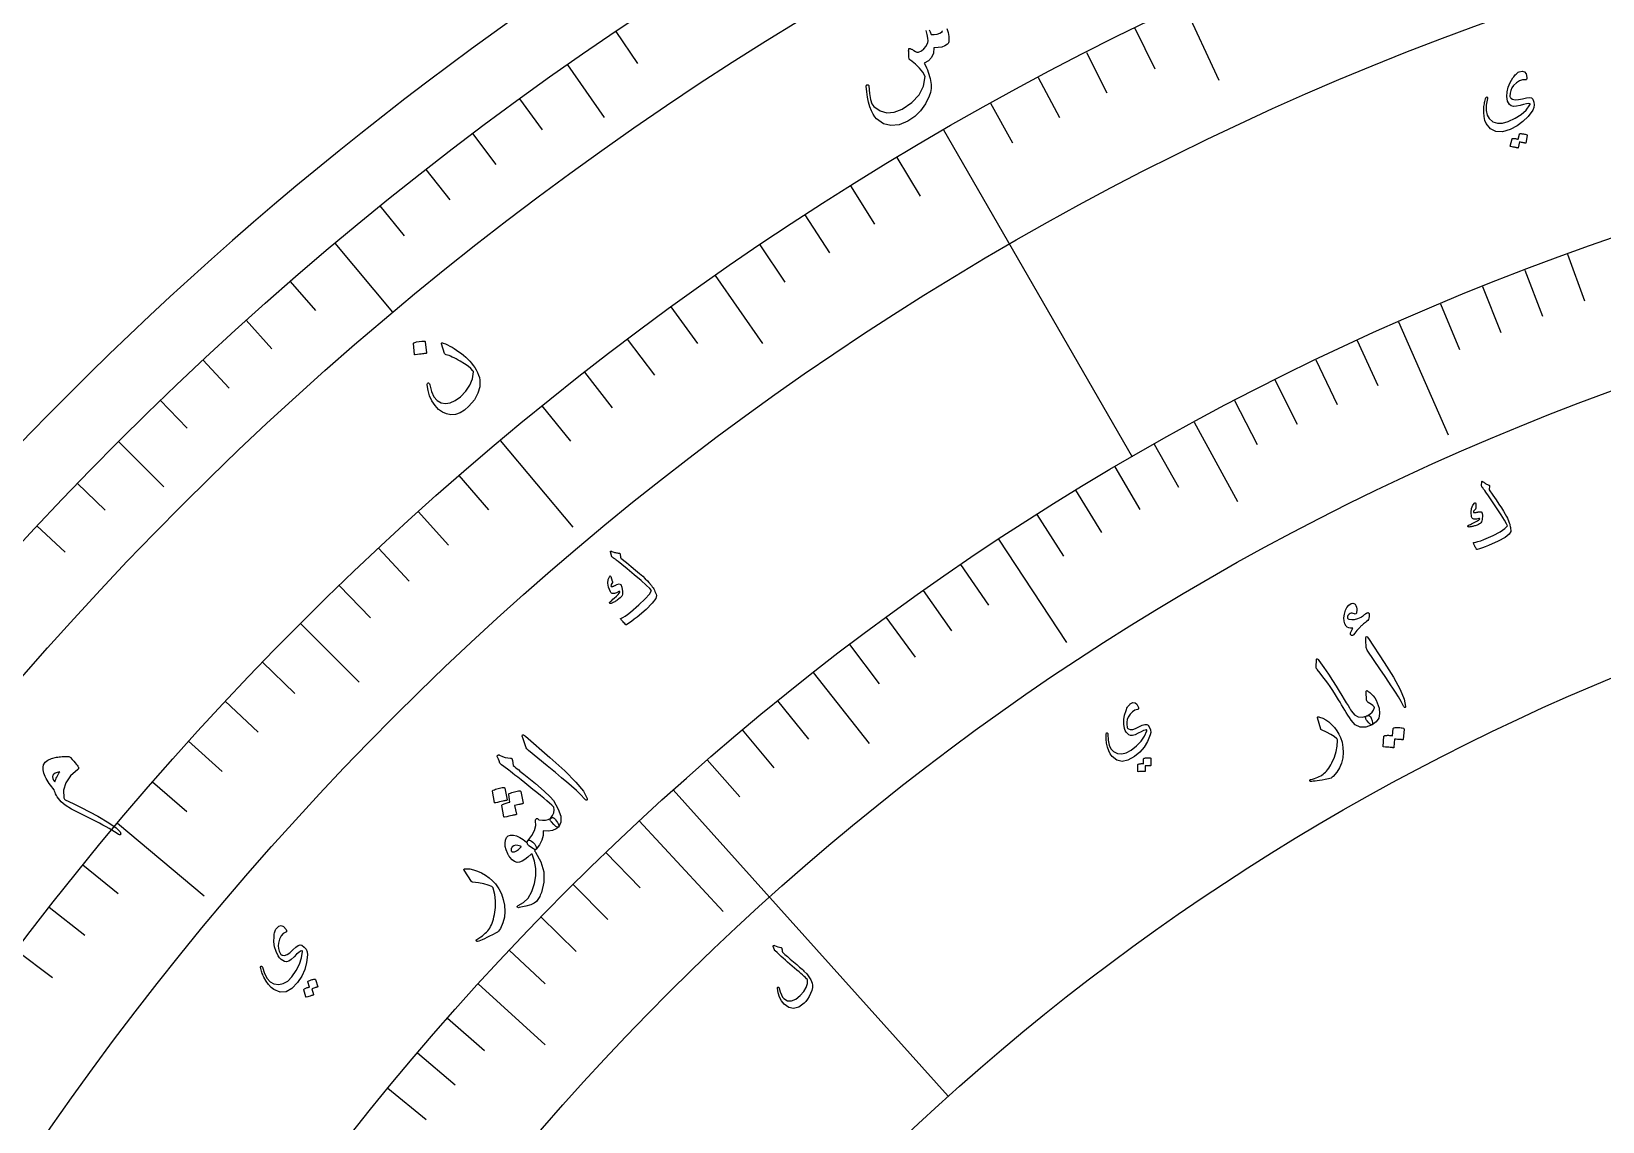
# Model space of a CAD drawing. Header units: millimetres. Extents: x -92 to 93, y -93 to 102.
# Drawn here: x -66.44 to -24.09, y 45.76 to 75.15 of the extents above; entities that cross this region are included whole.
import ezdxf

# ---------------------------------------------------------------- set-up
doc = ezdxf.new("R2010")
doc.units = ezdxf.units.MM
for name, color, linetype in [('CUT_OUTER', 1, 'Continuous'), ('ENGRAVE', 7, 'Continuous'), ('ENGRAVE_FINE', 8, 'Continuous'), ('TEXT', 5, 'Continuous')]:
    doc.layers.add(name, color=color, linetype=linetype)

msp = doc.modelspace()

# ---------------------------------------------------------------- linework, layer by layer
at = {"layer": 'CUT_OUTER'}
msp.add_arc((0, 0), 92.5, 112.148438, 142.03125, dxfattribs=at)
at = {"layer": 'ENGRAVE'}
for points in [[(-35.3784, 75.8693), (-34.4324, 73.8405)], [(-51.9947, 74.2561), (-50.9999, 72.8354)], [(-41.8562, 72.4972), (-36.7687, 63.6853)], [(-58.2687, 69.4419), (-56.7079, 67.5819)], [(-48.0155, 68.5733), (-46.7316, 66.7396)], [(-29.5862, 67.3232), (-28.2465, 64.2746)], [(-35.0974, 64.6215), (-33.9319, 62.4755)], [(-64.0992, 64.0992), (-62.8728, 62.8728)], [(-53.8094, 64.1275), (-51.8472, 61.7891)], [(-40.3711, 61.465), (-38.5429, 58.6816)], [(-59.1937, 59.1937), (-57.6108, 57.6108)], [(-45.3702, 57.8732), (-43.8636, 55.9514)], [(-49.148, 54.7014), (-41.7294, 46.4445)], [(-64.1275, 53.8094), (-61.7891, 51.8472)], [(-50.0594, 53.8686), (-47.7925, 51.4292)], [(-54.4045, 49.4763), (-52.5979, 47.8334)]]:
    msp.add_lwpolyline(points, dxfattribs=at)
for radius in [90.65, 90.65, 88.2219, 83.7125, 83.7125, 80.1513, 73.5375, 73.5375, 69.6525, 62.4375, 62.4375]:
    msp.add_circle((0, 0), radius, dxfattribs=at)
at = {"layer": 'ENGRAVE_FINE'}
for points in [[(-50.6908, 75.1523), (-50.1089, 74.2895)], [(-36.6971, 75.2403), (-36.1619, 74.1429)], [(-38.0047, 74.5884), (-37.4504, 73.5005)], [(-39.3006, 73.9138), (-38.7274, 72.8357)], [(-53.2827, 73.3374), (-52.6711, 72.4955)], [(-40.5846, 73.2166), (-39.9927, 72.1487)], [(-54.5545, 72.3963), (-53.9283, 71.5652)], [(-43.1151, 71.7556), (-42.4863, 70.709)], [(-55.8097, 71.4332), (-55.169, 70.6132)], [(-44.3609, 70.9922), (-43.7138, 69.9568)], [(-57.0479, 70.4483), (-56.393, 69.6396)], [(-45.5931, 70.2072), (-44.9281, 69.1832)], [(-46.8114, 69.4008), (-46.1287, 68.3886)], [(-25.0318, 69.146), (-24.5784, 67.8936)], [(-26.1813, 68.719), (-25.7071, 67.4743)], [(-59.4718, 68.4144), (-58.789, 67.6291)], [(-27.3237, 68.2728), (-26.8288, 67.0362)], [(-28.4588, 67.8075), (-27.9433, 66.5793)], [(-60.6567, 67.3661), (-59.9604, 66.5927)], [(-49.205, 67.7248), (-48.4873, 66.737)], [(-50.3794, 66.8558), (-49.6446, 65.8806)], [(-30.7057, 66.8201), (-30.1495, 65.6098)], [(-61.8232, 66.2972), (-61.1134, 65.5361)], [(-31.8168, 66.2982), (-31.2405, 65.0973)], [(-51.5386, 65.9664), (-50.7868, 65.0042)], [(-32.9194, 65.7577), (-32.3231, 64.5667)], [(-62.9708, 65.2082), (-62.2479, 64.4596)], [(-52.682, 65.0568), (-51.9136, 64.1079)], [(-34.013, 65.1988), (-33.3969, 64.0178)], [(-36.1724, 64.026), (-35.5172, 62.8662)], [(-54.9203, 63.1786), (-54.1193, 62.2571)], [(-37.2375, 63.4124), (-36.563, 62.2638)], [(-65.2082, 62.9708), (-64.4596, 62.2479)], [(-38.2925, 62.7809), (-37.5989, 61.6438)], [(-56.0146, 62.2105), (-55.1976, 61.3031)], [(-39.3371, 62.1317), (-38.6246, 61.0063)], [(-66.2972, 61.8232), (-65.5361, 61.1134)], [(-57.0918, 61.2234), (-56.2591, 60.3305)], [(-41.394, 60.7807), (-40.6442, 59.6798)], [(-58.1516, 60.2177), (-57.3034, 59.3394)], [(-42.4057, 60.0793), (-41.6376, 58.9911)], [(-43.4058, 59.3608), (-42.6196, 58.2855)], [(-44.3941, 58.6253), (-43.59, 57.5634)], [(-60.2177, 58.1516), (-59.3394, 57.3034)], [(-61.2234, 57.0918), (-60.3305, 56.2591)], [(-46.334, 57.1045), (-45.4947, 56.0702)], [(-62.2105, 56.0146), (-61.3031, 55.1976)], [(-47.285, 56.3195), (-46.4285, 55.2994)], [(-48.2231, 55.5184), (-47.3497, 54.5128)], [(-63.1786, 54.9203), (-62.2571, 54.1193)], [(-50.957, 53.0203), (-50.034, 52.0599)], [(-65.0568, 52.682), (-64.1079, 51.9136)], [(-51.8406, 52.1567), (-50.9016, 51.212)], [(-65.9664, 51.5386), (-65.0042, 50.7868)], [(-52.7099, 51.278), (-51.7551, 50.3492)], [(-66.8558, 50.3794), (-65.8806, 49.6446)], [(-53.5646, 50.3845), (-52.5944, 49.4719)], [(-55.2294, 48.5538), (-54.2291, 47.6743)], [(-56.039, 47.6171), (-55.024, 46.7546)], [(-56.8331, 46.6665), (-55.8037, 45.8212)]]:
    msp.add_lwpolyline(points, dxfattribs=at)
at = {"layer": 'TEXT'}
for points in [[(-41.7671, 75.2306), (-41.7322, 75.1225), (-41.7128, 75.0123), (-41.709, 74.9002), (-41.7126, 74.8707), (-41.7203, 74.8451), (-41.7321, 74.8234), (-41.748, 74.8057), (-41.8167, 74.7614), (-41.9003, 74.731), (-41.999, 74.7147), (-42.1129, 74.7122), (-42.1295, 74.5697), (-42.1784, 74.4535), (-42.2598, 74.3634), (-42.3735, 74.2993), (-42.3423, 74.236), (-42.3141, 74.1741), (-42.2888, 74.1136), (-42.2664, 74.0546), (-42.2468, 73.9966), (-42.2298, 73.9393), (-42.2153, 73.8828), (-42.2033, 73.827), (-42.1894, 73.7218), (-42.1913, 73.6163), (-42.2091, 73.5103), (-42.2426, 73.4038), (-42.344, 73.1958), (-42.4736, 73.0153), (-42.6316, 72.8622), (-42.8181, 72.7362), (-43.0537, 72.6376), (-43.2724, 72.6138), (-43.4745, 72.6651), (-43.6603, 72.7917), (-43.7091, 72.8482), (-43.7556, 72.9216), (-43.7997, 73.012), (-43.8414, 73.1195), (-43.8785, 73.2424), (-43.907, 73.3763), (-43.9269, 73.5211), (-43.938, 73.677), (-43.9377, 73.6874), (-43.9349, 73.6963), (-43.9299, 73.7037), (-43.9224, 73.7096), (-43.9139, 73.7137), (-43.9057, 73.7157), (-43.8976, 73.7157), (-43.8898, 73.7135), (-43.8821, 73.7081), (-43.8765, 73.701), (-43.8727, 73.6923), (-43.871, 73.6819), (-43.8525, 73.4767), (-43.8236, 73.3162), (-43.7843, 73.2002), (-43.7348, 73.1288), (-43.5649, 73.0077), (-43.3808, 72.9557), (-43.1824, 72.9726), (-42.9694, 73.0583), (-42.7058, 73.2363), (-42.5143, 73.4418), (-42.3946, 73.6754), (-42.3467, 73.9374), (-42.4139, 74.0535), (-42.5032, 74.1655), (-42.6148, 74.2734), (-42.7488, 74.3772), (-42.7637, 74.3869), (-42.7746, 74.397), (-42.7814, 74.4076), (-42.7841, 74.4185), (-42.7871, 74.4598), (-42.7896, 74.4987), (-42.7918, 74.5352), (-42.7935, 74.5692), (-42.7945, 74.6005), (-42.7948, 74.6287), (-42.7941, 74.6537), (-42.7927, 74.6756), (-42.7905, 74.6858), (-42.7857, 74.6921), (-42.7783, 74.6947), (-42.7682, 74.6935), (-42.7622, 74.6916), (-42.7536, 74.6884), (-42.7423, 74.6838), (-42.7283, 74.6778), (-42.7119, 74.6704), (-42.6936, 74.6611), (-42.6733, 74.6501), (-42.6511, 74.6373), (-42.6071, 74.6134), (-42.5725, 74.5975), (-42.5473, 74.5897), (-42.5316, 74.5901), (-42.4524, 74.6267), (-42.3842, 74.6826), (-42.3267, 74.7576), (-42.2801, 74.8519), (-42.2718, 74.9017), (-42.2763, 74.973), (-42.2933, 75.0661), (-42.323, 75.1807)], [(-42.2388, 75.1974), (-42.2133, 75.1456), (-42.1858, 75.0738), (-42.1065, 75.0709), (-42.0302, 75.0826), (-41.9568, 75.1088), (-41.8862, 75.1496), (-41.899, 75.1704)]]:
    msp.add_lwpolyline(points, dxfattribs=at)
for points in [[(-26.1707, 73.8506), (-26.2493, 73.8491), (-26.3281, 73.8221), (-26.407, 73.7696), (-26.4858, 73.6918), (-26.5307, 73.6283), (-26.5626, 73.5603), (-26.5815, 73.4878), (-26.5874, 73.4109), (-26.5856, 73.3966), (-26.5809, 73.3827), (-26.5733, 73.3693), (-26.5628, 73.3563), (-26.5118, 73.3225), (-26.4418, 73.3084), (-26.3527, 73.3139), (-26.2446, 73.3389), (-26.1382, 73.3646), (-26.0567, 73.3712), (-26.0001, 73.3588), (-25.9683, 73.3275), (-25.9383, 73.2492), (-25.9289, 73.1733), (-25.9399, 73.0999), (-25.9715, 73.029), (-26.0919, 72.8621), (-26.2326, 72.7201), (-26.3937, 72.6029), (-26.5754, 72.5105), (-26.788, 72.4487), (-26.9664, 72.4542), (-27.1109, 72.5273), (-27.2214, 72.6681), (-27.2572, 72.7546), (-27.2802, 72.8546), (-27.2905, 72.9678), (-27.288, 73.0945), (-27.2842, 73.1309), (-27.2796, 73.1663), (-27.2741, 73.2008), (-27.2679, 73.2344), (-27.2607, 73.2673), (-27.2525, 73.2996), (-27.2434, 73.3313), (-27.2333, 73.3625), (-27.2267, 73.3763), (-27.219, 73.3837), (-27.2102, 73.3848), (-27.2003, 73.3796), (-27.1928, 73.3714), (-27.1883, 73.362), (-27.1867, 73.3516), (-27.1881, 73.34), (-27.2237, 73.1644), (-27.2282, 73.0163), (-27.2018, 72.8955), (-27.1447, 72.8022), (-27.0424, 72.7195), (-26.9224, 72.6789), (-26.7847, 72.6802), (-26.6291, 72.7233), (-26.4411, 72.8094), (-26.2809, 72.9127), (-26.1486, 73.0333), (-26.0439, 73.1715), (-26.0384, 73.182), (-26.038, 73.1907), (-26.0427, 73.1975), (-26.0526, 73.2026), (-26.0865, 73.2063), (-26.141, 73.2003), (-26.2159, 73.1845), (-26.3113, 73.1588), (-26.4097, 73.1364), (-26.4896, 73.1323), (-26.5508, 73.1465), (-26.5935, 73.1789), (-26.6243, 73.2241), (-26.6468, 73.2751), (-26.661, 73.3318), (-26.6669, 73.3943), (-26.6594, 73.5239), (-26.6298, 73.6515), (-26.5781, 73.7768), (-26.5042, 73.9), (-26.4836, 73.9303), (-26.4629, 73.9575), (-26.442, 73.9818), (-26.4209, 74.003), (-26.3998, 74.0214), (-26.379, 74.0369), (-26.3583, 74.0496), (-26.3379, 74.0594), (-26.2521, 74.0812), (-26.1884, 74.0631), (-26.1468, 74.0051), (-26.1272, 73.9074), (-26.1284, 73.8788), (-26.1361, 73.8598), (-26.1502, 73.8504), (-26.1707, 73.8506)], [(-26.3249, 72.3867), (-26.3232, 72.3904), (-26.3201, 72.3933), (-26.3155, 72.3956), (-26.3094, 72.3972), (-26.2856, 72.3969), (-26.2621, 72.3955), (-26.239, 72.393), (-26.2163, 72.3895), (-26.1937, 72.3848), (-26.1712, 72.3789), (-26.1487, 72.3718), (-26.1262, 72.3634), (-26.1213, 72.3601), (-26.1181, 72.3559), (-26.1167, 72.3508), (-26.1171, 72.3447), (-26.1596, 72.1436), (-26.1616, 72.1404), (-26.1658, 72.1389), (-26.172, 72.1391), (-26.1803, 72.141), (-26.1864, 72.1433), (-26.1959, 72.146), (-26.2089, 72.1492), (-26.2254, 72.1527), (-26.2455, 72.1568), (-26.2694, 72.1615), (-26.2972, 72.1667), (-26.3288, 72.1726), (-26.3628, 72.0158), (-26.3651, 72.0105), (-26.3695, 72.0078), (-26.3761, 72.0077), (-26.3848, 72.0102), (-26.3923, 72.0123), (-26.4041, 72.0153), (-26.4201, 72.0193), (-26.4404, 72.0241), (-26.4651, 72.0297), (-26.4946, 72.036), (-26.5289, 72.0429), (-26.568, 72.0506), (-26.5725, 72.0526), (-26.5751, 72.0553), (-26.5759, 72.0587), (-26.5749, 72.0627), (-26.5288, 72.2584), (-26.5271, 72.2621), (-26.524, 72.265), (-26.5194, 72.2673), (-26.5134, 72.2689), (-26.4934, 72.2696), (-26.4736, 72.2691), (-26.4541, 72.2675), (-26.4347, 72.2647), (-26.4155, 72.261), (-26.3967, 72.2563), (-26.3781, 72.2508), (-26.3598, 72.2444)], [(-56.1438, 66.7352), (-56.1432, 66.7411), (-56.1403, 66.7469), (-56.135, 66.7524), (-56.1273, 66.7578), (-56.0598, 66.7801), (-55.9915, 66.7954), (-55.9224, 66.8038), (-55.8524, 66.8051), (-55.8441, 66.8034), (-55.838, 66.7997), (-55.8342, 66.7942), (-55.8327, 66.7867), (-55.7916, 66.4898), (-55.7922, 66.4814), (-55.7971, 66.4754), (-55.8063, 66.4718), (-55.8197, 66.4707), (-55.8312, 66.4697), (-55.8492, 66.4677), (-55.8735, 66.4647), (-55.9041, 66.4608), (-55.9415, 66.4556), (-55.9858, 66.4488), (-56.0372, 66.4405), (-56.0956, 66.4306), (-56.104, 66.43), (-56.1098, 66.4317), (-56.113, 66.4355), (-56.1137, 66.4415)], [(-55.3415, 66.7521), (-55.2837, 66.7267), (-55.2251, 66.6989), (-55.1654, 66.6685), (-55.1049, 66.6356), (-55.0435, 66.5997), (-54.9813, 66.56), (-54.9183, 66.5167), (-54.8545, 66.4697), (-54.793, 66.4212), (-54.7348, 66.3708), (-54.6799, 66.3184), (-54.6284, 66.2641), (-54.58, 66.2078), (-54.5347, 66.1492), (-54.4924, 66.0884), (-54.4531, 66.0253), (-54.4165, 65.9554), (-54.388, 65.8862), (-54.3677, 65.8179), (-54.3556, 65.7504), (-54.357, 65.5728), (-54.4063, 65.3969), (-54.5033, 65.2227), (-54.6481, 65.0499), (-54.7684, 64.9435), (-54.8897, 64.8692), (-55.0123, 64.8269), (-55.1362, 64.8167), (-55.2546, 64.8383), (-55.3652, 64.8872), (-55.4683, 64.9634), (-55.5637, 65.0671), (-55.6461, 65.1929), (-55.7084, 65.328), (-55.7506, 65.4727), (-55.7725, 65.6268), (-55.7722, 65.6468), (-55.7678, 65.6615), (-55.7595, 65.6707), (-55.7471, 65.6747), (-55.7319, 65.6739), (-55.72, 65.6648), (-55.7115, 65.6473), (-55.7064, 65.6215), (-55.6623, 65.4416), (-55.5968, 65.3013), (-55.5099, 65.2006), (-55.4018, 65.1392), (-55.2821, 65.1181), (-55.1553, 65.138), (-55.0214, 65.1987), (-54.8801, 65.3002), (-54.7328, 65.4507), (-54.6248, 65.6129), (-54.5562, 65.787), (-54.5268, 65.9732), (-54.5273, 65.9784), (-54.5299, 65.9847), (-54.5343, 65.9921), (-54.5408, 66.0006), (-54.5979, 66.0621), (-54.6737, 66.126), (-54.7683, 66.1922), (-54.8818, 66.2607), (-54.941, 66.2934), (-54.9968, 66.3232), (-55.0492, 66.3502), (-55.0981, 66.3743), (-55.1437, 66.3953), (-55.1858, 66.4128), (-55.2246, 66.4269), (-55.26, 66.4376), (-55.2777, 66.4437), (-55.2914, 66.4516), (-55.301, 66.4613), (-55.3067, 66.4726), (-55.3869, 66.7275), (-55.3888, 66.7446), (-55.3818, 66.7545), (-55.3661, 66.757), (-55.3415, 66.7521)], [(-27.3121, 63.0129), (-27.2922, 62.9972), (-27.2723, 62.9827), (-27.2524, 62.9694), (-27.2325, 62.9575), (-27.2124, 62.9469), (-27.1921, 62.9377), (-27.1715, 62.9299), (-27.1507, 62.9234), (-27.1417, 62.9187), (-27.1361, 62.911), (-27.1338, 62.9004), (-27.135, 62.887), (-27.1452, 62.8143), (-27.1459, 62.8066), (-27.146, 62.8003), (-27.1456, 62.7954), (-27.1447, 62.7918), (-27.0456, 62.6501), (-26.9572, 62.5215), (-26.8795, 62.4061), (-26.8124, 62.3039), (-26.7561, 62.2149), (-26.7108, 62.1393), (-26.6763, 62.077), (-26.6528, 62.0281), (-26.6124, 61.9341), (-26.6012, 61.9035), (-26.5915, 61.8723), (-26.5831, 61.8403), (-26.5761, 61.8075), (-26.5706, 61.774), (-26.5668, 61.7396), (-26.5645, 61.7044), (-26.5639, 61.6684), (-26.6018, 61.5982), (-26.715, 61.5126), (-26.9033, 61.4112), (-27.1666, 61.2934), (-27.2502, 61.2597), (-27.3284, 61.2305), (-27.4013, 61.2059), (-27.4689, 61.1859), (-27.4758, 61.1858), (-27.4816, 61.1877), (-27.4863, 61.1914), (-27.4899, 61.1971), (-27.5047, 61.2255), (-27.518, 61.2515), (-27.5297, 61.275), (-27.54, 61.296), (-27.5488, 61.3148), (-27.5563, 61.3316), (-27.5624, 61.3464), (-27.5673, 61.3593), (-27.5696, 61.3667), (-27.5689, 61.3717), (-27.5651, 61.3744), (-27.5582, 61.3748), (-27.5078, 61.3813), (-27.446, 61.397), (-27.3731, 61.422), (-27.2888, 61.4562), (-27.0406, 61.566), (-26.8512, 61.6629), (-26.7209, 61.7475), (-26.6497, 61.8202), (-26.675, 61.8785), (-26.7326, 61.9795), (-26.8226, 62.1231), (-26.9452, 62.3092), (-27.0698, 62.4946), (-27.1648, 62.6346), (-27.2302, 62.729), (-27.2657, 62.778), (-27.276, 62.7913), (-27.2855, 62.8036), (-27.2944, 62.8151), (-27.3027, 62.8258), (-27.3102, 62.8355), (-27.317, 62.844), (-27.323, 62.8515), (-27.3282, 62.8579), (-27.3385, 62.8724), (-27.3456, 62.8874), (-27.3495, 62.9029), (-27.3501, 62.919), (-27.3447, 63.0079), (-27.3438, 63.0141), (-27.3419, 63.0188), (-27.339, 63.0219), (-27.3352, 63.0234), (-27.3295, 63.0229), (-27.3237, 63.021), (-27.3179, 63.0177), (-27.3121, 63.0129)], [(-27.5286, 62.4441), (-27.5248, 62.4453), (-27.521, 62.4452), (-27.5173, 62.444), (-27.5137, 62.4416), (-27.5116, 62.4389), (-27.5099, 62.4358), (-27.5087, 62.4323), (-27.5078, 62.4282), (-27.5037, 62.309), (-27.5041, 62.2966), (-27.5058, 62.2864), (-27.5088, 62.2785), (-27.5131, 62.2729), (-27.5343, 62.2554), (-27.5509, 62.2373), (-27.563, 62.2187), (-27.5705, 62.1995), (-27.5701, 62.1914), (-27.5632, 62.1857), (-27.5498, 62.1821), (-27.53, 62.1809), (-27.5176, 62.182), (-27.5049, 62.1835), (-27.492, 62.1853), (-27.4788, 62.1876), (-27.4653, 62.1903), (-27.4512, 62.1935), (-27.4367, 62.1972), (-27.4216, 62.2014), (-27.3638, 62.2028), (-27.33, 62.1682), (-27.3199, 62.0977), (-27.3336, 61.9914), (-27.3435, 61.9572), (-27.3553, 61.9288), (-27.369, 61.906), (-27.3847, 61.8889), (-27.404, 61.8751), (-27.4327, 61.8602), (-27.4707, 61.8444), (-27.5179, 61.8275), (-27.5423, 61.8194), (-27.5658, 61.8125), (-27.5883, 61.8068), (-27.6101, 61.8024), (-27.6307, 61.7989), (-27.6502, 61.7959), (-27.6685, 61.7935), (-27.6856, 61.7915), (-27.6971, 61.7925), (-27.7063, 61.7954), (-27.7132, 61.8002), (-27.7177, 61.8069), (-27.7199, 61.8149), (-27.7187, 61.8219), (-27.7142, 61.8278), (-27.7063, 61.8326), (-27.6804, 61.8463), (-27.6508, 61.8614), (-27.6175, 61.8779), (-27.5805, 61.8957), (-27.5114, 61.9289), (-27.4585, 61.9573), (-27.422, 61.9811), (-27.4017, 62.0001), (-27.3996, 62.0038), (-27.3993, 62.0075), (-27.4006, 62.0113), (-27.4038, 62.0152), (-27.4067, 62.0172), (-27.4109, 62.0183), (-27.4165, 62.0186), (-27.4234, 62.018), (-27.485, 62.0067), (-27.5113, 62.003), (-27.535, 62.0028), (-27.5562, 62.0059), (-27.575, 62.0125), (-27.5926, 62.022), (-27.6059, 62.0341), (-27.6148, 62.0487), (-27.6194, 62.0658), (-27.6322, 62.1893), (-27.6214, 62.2935), (-27.5868, 62.3785), (-27.5286, 62.4441)], [(-50.799, 61.1345), (-50.7731, 61.124), (-50.7476, 61.1148), (-50.7226, 61.107), (-50.6978, 61.1005), (-50.6734, 61.0955), (-50.6491, 61.092), (-50.625, 61.0901), (-50.601, 61.0898), (-50.59, 61.0875), (-50.5817, 61.0811), (-50.5761, 61.0707), (-50.5732, 61.0561), (-50.5615, 60.9763), (-50.5599, 60.9679), (-50.5581, 60.9612), (-50.5561, 60.9561), (-50.554, 60.9527), (-50.4056, 60.8336), (-50.2727, 60.7251), (-50.155, 60.6273), (-50.0526, 60.54), (-49.9658, 60.4634), (-49.8945, 60.3976), (-49.8389, 60.3425), (-49.7989, 60.2981), (-49.7272, 60.2113), (-49.7061, 60.1825), (-49.6861, 60.1525), (-49.6674, 60.1213), (-49.6499, 60.0889), (-49.6338, 60.0552), (-49.6191, 60.0201), (-49.6059, 59.9837), (-49.594, 59.9458), (-49.6124, 59.8599), (-49.7056, 59.7346), (-49.8732, 59.5694), (-50.1149, 59.3638), (-50.1928, 59.3025), (-50.2665, 59.2476), (-50.3359, 59.1991), (-50.4012, 59.1572), (-50.4084, 59.1549), (-50.4151, 59.1551), (-50.4212, 59.1576), (-50.4268, 59.1625), (-50.4512, 59.188), (-50.4732, 59.2113), (-50.4928, 59.2325), (-50.5101, 59.2515), (-50.5252, 59.2687), (-50.5383, 59.2841), (-50.5493, 59.2979), (-50.5584, 59.31), (-50.5631, 59.3171), (-50.5639, 59.3226), (-50.5608, 59.3266), (-50.5537, 59.3291), (-50.5023, 59.3515), (-50.442, 59.3871), (-50.3727, 59.436), (-50.2942, 59.4981), (-50.0659, 59.6905), (-49.8958, 59.8513), (-49.7843, 59.9808), (-49.7315, 60.0796), (-49.7762, 60.1334), (-49.8682, 60.2222), (-50.0076, 60.346), (-50.1944, 60.5046), (-50.3832, 60.662), (-50.5267, 60.7805), (-50.6248, 60.86), (-50.6775, 60.9008), (-50.6924, 60.9116), (-50.7063, 60.9217), (-50.7192, 60.9311), (-50.7312, 60.9398), (-50.7421, 60.9477), (-50.7519, 60.9547), (-50.7606, 60.9608), (-50.7681, 60.9659), (-50.7835, 60.978), (-50.7956, 60.9916), (-50.8045, 61.0068), (-50.8101, 61.0236), (-50.8318, 61.1192), (-50.8328, 61.126), (-50.8322, 61.1315), (-50.8301, 61.1357), (-50.8266, 61.1384), (-50.8204, 61.1397), (-50.8137, 61.1394), (-50.8066, 61.1377), (-50.799, 61.1345)], [(-50.8519, 60.4674), (-50.8482, 60.4697), (-50.8442, 60.4708), (-50.8399, 60.4707), (-50.8353, 60.4693), (-50.8323, 60.4671), (-50.8296, 60.4643), (-50.8272, 60.461), (-50.825, 60.457), (-50.7839, 60.3324), (-50.7805, 60.3192), (-50.7791, 60.3079), (-50.7799, 60.2986), (-50.7827, 60.2914), (-50.7997, 60.2664), (-50.8117, 60.2422), (-50.8187, 60.2188), (-50.8207, 60.1962), (-50.8177, 60.1878), (-50.8087, 60.1838), (-50.7935, 60.1842), (-50.7722, 60.1891), (-50.7594, 60.194), (-50.7465, 60.1995), (-50.7334, 60.2054), (-50.7202, 60.2118), (-50.7067, 60.2189), (-50.6929, 60.2266), (-50.6787, 60.235), (-50.6641, 60.244), (-50.6035, 60.2633), (-50.5571, 60.2372), (-50.5248, 60.1659), (-50.5064, 60.0494), (-50.5063, 60.0103), (-50.51, 59.9766), (-50.5175, 59.9483), (-50.5287, 59.9255), (-50.5449, 59.9049), (-50.5706, 59.8804), (-50.6058, 59.852), (-50.6505, 59.8196), (-50.6737, 59.8035), (-50.6964, 59.789), (-50.7185, 59.7761), (-50.7401, 59.7648), (-50.7608, 59.7547), (-50.7805, 59.7455), (-50.799, 59.7373), (-50.8165, 59.73), (-50.8289, 59.7275), (-50.8395, 59.7277), (-50.8483, 59.7306), (-50.8551, 59.7363), (-50.8599, 59.7441), (-50.8608, 59.7518), (-50.8578, 59.7595), (-50.851, 59.767), (-50.8279, 59.7895), (-50.8013, 59.8145), (-50.7711, 59.8422), (-50.7375, 59.8723), (-50.6748, 59.9286), (-50.6278, 59.9749), (-50.5965, 60.0113), (-50.581, 60.0377), (-50.5799, 60.0422), (-50.5807, 60.0462), (-50.5833, 60.0498), (-50.5879, 60.0529), (-50.5915, 60.0542), (-50.5964, 60.0541), (-50.6023, 60.0526), (-50.6094, 60.0498), (-50.671, 60.0189), (-50.6976, 60.007), (-50.7226, 59.9994), (-50.7459, 59.9962), (-50.7677, 59.9973), (-50.7893, 60.002), (-50.807, 60.0107), (-50.821, 60.0234), (-50.8311, 60.04), (-50.8827, 60.1664), (-50.9034, 60.2798), (-50.8931, 60.3801), (-50.8519, 60.4674)], [(-30.4137, 59.2711), (-30.4477, 59.2451), (-30.4791, 59.2208), (-30.5079, 59.1983), (-30.5343, 59.1774), (-30.5578, 59.1582), (-30.5783, 59.1405), (-30.5958, 59.1245), (-30.6102, 59.11), (-30.6244, 59.0945), (-30.6415, 59.0757), (-30.6612, 59.0534), (-30.6837, 59.0277), (-30.7089, 58.9984), (-30.7366, 58.9653), (-30.7669, 58.9284), (-30.7997, 58.8877), (-30.8141, 58.8731), (-30.8289, 58.8654), (-30.8441, 58.8645), (-30.8597, 58.8704), (-30.8799, 58.8946), (-30.8799, 58.935), (-30.8598, 58.9917), (-30.8194, 59.0647), (-30.8803, 59.0661), (-30.9307, 59.0755), (-30.9709, 59.0929), (-31.0007, 59.1184), (-31.0351, 59.178), (-31.0543, 59.2522), (-31.0583, 59.3409), (-31.0468, 59.4444), (-31.0212, 59.545), (-30.9825, 59.6254), (-30.9309, 59.6855), (-30.8664, 59.7252), (-30.8243, 59.7355), (-30.7891, 59.7299), (-30.7608, 59.7083), (-30.7395, 59.6709), (-30.7246, 59.6261), (-30.7159, 59.5825), (-30.7133, 59.5403), (-30.7168, 59.4993), (-30.725, 59.4675), (-30.7381, 59.4486), (-30.756, 59.4426), (-30.7788, 59.4496), (-30.8075, 59.4627), (-30.836, 59.4684), (-30.8644, 59.4667), (-30.8926, 59.4576), (-30.9198, 59.4435), (-30.9408, 59.4254), (-30.9557, 59.4036), (-30.9645, 59.3778), (-30.9667, 59.351), (-30.9607, 59.3303), (-30.9465, 59.3156), (-30.9239, 59.3071), (-30.851, 59.2967), (-30.7718, 59.3023), (-30.6863, 59.3239), (-30.5946, 59.3613), (-30.5871, 59.3655), (-30.579, 59.3707), (-30.5702, 59.3769), (-30.5608, 59.384), (-30.5507, 59.392), (-30.5397, 59.4006), (-30.528, 59.4098), (-30.5154, 59.4197), (-30.5017, 59.4301), (-30.4893, 59.4397), (-30.4783, 59.4483), (-30.4686, 59.456), (-30.46, 59.4628), (-30.4522, 59.4684), (-30.4452, 59.473), (-30.439, 59.4765), (-30.4265, 59.4813), (-30.4149, 59.4826), (-30.4042, 59.4804), (-30.3945, 59.4746), (-30.3869, 59.4682), (-30.3812, 59.4611), (-30.3776, 59.4536), (-30.3759, 59.4454), (-30.3779, 59.3806), (-30.3849, 59.3299), (-30.3968, 59.2935), (-30.4137, 59.2711)], [(-30.47, 58.7415), (-30.4694, 58.8071), (-30.4568, 58.8365), (-30.4324, 58.8298), (-30.396, 58.7869), (-29.9786, 58.1385), (-29.7244, 57.7395), (-29.5436, 57.4093), (-29.4357, 57.1481), (-29.4004, 56.9561), (-29.4025, 56.9378), (-29.4069, 56.9264), (-29.4134, 56.9217), (-29.4221, 56.9238), (-29.4312, 56.9294), (-29.4401, 56.9383), (-29.4489, 56.9502), (-29.4576, 56.9654), (-29.5199, 57.0859), (-29.5916, 57.2109), (-29.6726, 57.3403), (-29.763, 57.4741), (-29.786, 57.5094), (-29.849, 57.6042), (-29.9522, 57.7584), (-30.0958, 57.9721), (-30.4194, 58.443), (-30.4347, 58.469), (-30.4461, 58.4944), (-30.4536, 58.5192), (-30.4572, 58.5434)], [(-31.7989, 58.2115), (-31.7979, 58.2227), (-31.7958, 58.231), (-31.7926, 58.2363), (-31.7881, 58.2387), (-31.7795, 58.2388), (-31.7676, 58.2312), (-31.7524, 58.2161), (-31.7341, 58.1933), (-31.5989, 58.0005), (-31.4764, 57.8208), (-31.3667, 57.6542), (-31.2697, 57.5008), (-31.189, 57.3683), (-31.1166, 57.2497), (-31.0523, 57.1449), (-30.9963, 57.0539), (-30.9486, 56.9766), (-30.9094, 56.913), (-30.8788, 56.863), (-30.8567, 56.8266), (-30.7716, 56.728), (-30.6731, 56.6749), (-30.5612, 56.6673), (-30.4358, 56.7049), (-30.3999, 56.7135), (-30.3695, 56.7049), (-30.3445, 56.6793), (-30.3249, 56.6364), (-30.3028, 56.5643), (-30.2917, 56.5103), (-30.2916, 56.4743), (-30.3025, 56.4565), (-30.472, 56.3923), (-30.6226, 56.3922), (-30.7546, 56.4564), (-30.8678, 56.5852), (-30.9113, 56.6525), (-30.9545, 56.7204), (-30.9972, 56.7886), (-31.0395, 56.8573), (-31.0816, 56.9264), (-31.1236, 56.9957), (-31.1655, 57.0653), (-31.2073, 57.1351), (-31.2869, 57.2685), (-31.3612, 57.3871), (-31.4302, 57.491), (-31.4939, 57.5801), (-31.5576, 57.6643), (-31.6268, 57.7534), (-31.7015, 57.8472), (-31.7816, 57.9459), (-31.795, 57.9642), (-31.8044, 57.9825), (-31.8096, 58.0009), (-31.8108, 58.0192)], [(-30.4491, 57.1277), (-30.4627, 57.3405), (-30.4613, 57.3655), (-30.4527, 57.3787), (-30.437, 57.3801), (-30.4142, 57.3699), (-30.3614, 57.3308), (-30.3131, 57.2865), (-30.2691, 57.2369), (-30.2296, 57.1822), (-30.1943, 57.1219), (-30.1634, 57.0555), (-30.1369, 56.983), (-30.1145, 56.9046), (-30.0973, 56.7617), (-30.1228, 56.6395), (-30.1912, 56.5378), (-30.3025, 56.4565), (-30.321, 56.4578), (-30.3494, 56.4766), (-30.3876, 56.5128), (-30.4356, 56.5663), (-30.4576, 56.597), (-30.4713, 56.6245), (-30.4767, 56.6489), (-30.4738, 56.6703), (-30.4681, 56.6809), (-30.4598, 56.6903), (-30.449, 56.6983), (-30.4358, 56.7049), (-30.361, 56.7481), (-30.3031, 56.799), (-30.2621, 56.8577), (-30.238, 56.9242), (-30.2377, 56.9286), (-30.2393, 56.9333), (-30.2428, 56.9383), (-30.2483, 56.9436), (-30.2799, 56.9769), (-30.3171, 57.0081), (-30.3599, 57.0373), (-30.4082, 57.0643), (-30.4252, 57.0753), (-30.4376, 57.0895), (-30.4456, 57.107), (-30.4491, 57.1277)], [(-36.6289, 56.8704), (-36.6981, 56.8527), (-36.7622, 56.8123), (-36.821, 56.7495), (-36.8746, 56.6641), (-36.901, 56.5986), (-36.9151, 56.5317), (-36.9166, 56.4637), (-36.9057, 56.3943), (-36.9011, 56.3821), (-36.8941, 56.3708), (-36.8845, 56.3605), (-36.8725, 56.3512), (-36.8204, 56.3319), (-36.7555, 56.3341), (-36.6779, 56.3575), (-36.5874, 56.4023), (-36.4987, 56.4472), (-36.4279, 56.47), (-36.3752, 56.4709), (-36.3407, 56.4499), (-36.2977, 56.3868), (-36.2735, 56.3217), (-36.268, 56.2544), (-36.2811, 56.1851), (-36.3527, 56.0123), (-36.4475, 55.8573), (-36.5655, 55.72), (-36.7067, 55.6003), (-36.8819, 55.5012), (-37.0408, 55.4688), (-37.1838, 55.5032), (-37.311, 55.6046), (-37.3608, 55.6737), (-37.4022, 55.7572), (-37.435, 55.8553), (-37.4593, 55.9679), (-37.4636, 56.0008), (-37.4669, 56.0331), (-37.4693, 56.0648), (-37.4708, 56.0958), (-37.4713, 56.1264), (-37.4709, 56.1567), (-37.4694, 56.1867), (-37.467, 56.2164), (-37.4641, 56.2299), (-37.4589, 56.2381), (-37.4513, 56.241), (-37.4415, 56.2384), (-37.4331, 56.2327), (-37.4271, 56.2254), (-37.4235, 56.2165), (-37.4224, 56.206), (-37.4171, 56.0432), (-37.39, 55.9112), (-37.3414, 55.8099), (-37.2713, 55.7393), (-37.1635, 55.6876), (-37.0489, 55.6768), (-36.9273, 55.7067), (-36.7988, 55.7773), (-36.6505, 55.8928), (-36.5305, 56.0176), (-36.4386, 56.152), (-36.3749, 56.296), (-36.3723, 56.3065), (-36.3737, 56.3142), (-36.3793, 56.3193), (-36.3891, 56.3217), (-36.4199, 56.318), (-36.4668, 56.3013), (-36.5298, 56.2716), (-36.6088, 56.229), (-36.6912, 56.1887), (-36.7609, 56.1683), (-36.8181, 56.168), (-36.8626, 56.1878), (-36.8993, 56.2214), (-36.9299, 56.2618), (-36.9543, 56.309), (-36.9726, 56.363), (-36.9931, 56.4793), (-36.9936, 56.5983), (-36.974, 56.7201), (-36.9343, 56.8445), (-36.9224, 56.8756), (-36.9097, 56.904), (-36.8963, 56.9299), (-36.8821, 56.9531), (-36.8673, 56.9737), (-36.852, 56.9918), (-36.8364, 57.0073), (-36.8204, 57.0203), (-36.749, 57.0575), (-36.6888, 57.0548), (-36.6399, 57.0122), (-36.6022, 56.9298), (-36.5973, 56.9042), (-36.6001, 56.8858), (-36.6106, 56.8746), (-36.6289, 56.8704)], [(-31.7698, 56.6483), (-31.771, 56.6542), (-31.7714, 56.6592), (-31.7708, 56.6633), (-31.7692, 56.6666), (-31.7619, 56.6716), (-31.7505, 56.6735), (-31.7352, 56.6722), (-31.7158, 56.6678), (-31.6325, 56.6365), (-31.5511, 56.5921), (-31.4714, 56.5345), (-31.3935, 56.4638), (-31.3185, 56.3827), (-31.2532, 56.298), (-31.1975, 56.2098), (-31.1514, 56.118), (-31.1099, 55.9865), (-31.0866, 55.8511), (-31.0812, 55.712), (-31.0938, 55.569), (-31.1252, 55.4282), (-31.1782, 55.2979), (-31.2527, 55.1782), (-31.3488, 55.069), (-31.3768, 55.0438), (-31.4077, 55.0236), (-31.4416, 55.0086), (-31.4783, 54.9986), (-31.567, 54.9826), (-31.6476, 54.9687), (-31.7199, 54.957), (-31.7839, 54.9475), (-31.8396, 54.9402), (-31.8868, 54.9354), (-31.9253, 54.9331), (-31.9553, 54.9332), (-31.9624, 54.9345), (-31.968, 54.9367), (-31.9724, 54.9396), (-31.9754, 54.9432), (-31.978, 54.9488), (-31.9793, 54.9545), (-31.9795, 54.9606), (-31.9785, 54.9668), (-31.9759, 54.9727), (-31.9712, 54.9774), (-31.9646, 54.981), (-31.9561, 54.9835), (-31.9032, 54.9975), (-31.8536, 55.0126), (-31.8073, 55.0286), (-31.7643, 55.0457), (-31.7241, 55.064), (-31.6866, 55.0836), (-31.6517, 55.1047), (-31.6193, 55.1273), (-31.5885, 55.1523), (-31.5582, 55.1808), (-31.5283, 55.2129), (-31.4988, 55.2485), (-31.4699, 55.2878), (-31.4416, 55.3311), (-31.414, 55.3782), (-31.3869, 55.4292), (-31.3168, 55.5835), (-31.2677, 55.7356), (-31.2395, 55.8855), (-31.2325, 56.0334), (-31.233, 56.0448), (-31.2364, 56.0564), (-31.2425, 56.0682), (-31.2515, 56.0803), (-31.3228, 56.1411), (-31.4154, 56.2014), (-31.5292, 56.2609), (-31.6644, 56.3195), (-31.6714, 56.3241), (-31.6767, 56.3287), (-31.6803, 56.3335), (-31.6821, 56.3383)], [(-29.7289, 56.3607), (-29.7273, 56.3659), (-29.7236, 56.3705), (-29.7178, 56.3744), (-29.71, 56.3777), (-29.6777, 56.3817), (-29.6457, 56.3841), (-29.6141, 56.385), (-29.5827, 56.3844), (-29.5514, 56.3823), (-29.5199, 56.3784), (-29.4882, 56.3729), (-29.4563, 56.3657), (-29.4491, 56.3623), (-29.444, 56.3572), (-29.4412, 56.3505), (-29.4405, 56.3422), (-29.4607, 56.0628), (-29.4628, 56.0581), (-29.4681, 56.0554), (-29.4765, 56.0545), (-29.4881, 56.0555), (-29.4967, 56.0575), (-29.5101, 56.0594), (-29.5282, 56.0612), (-29.5511, 56.063), (-29.5789, 56.0648), (-29.612, 56.0667), (-29.6504, 56.0687), (-29.6941, 56.0707), (-29.7105, 55.8527), (-29.7126, 55.8452), (-29.718, 55.8408), (-29.7268, 55.8394), (-29.739, 55.8411), (-29.7496, 55.8426), (-29.766, 55.8445), (-29.7883, 55.8468), (-29.8165, 55.8495), (-29.8509, 55.8524), (-29.8919, 55.8554), (-29.9394, 55.8584), (-29.9935, 55.8614), (-29.9999, 55.8632), (-30.004, 55.8664), (-30.0057, 55.8708), (-30.0051, 55.8765), (-29.9801, 56.1493), (-29.9785, 56.1546), (-29.9749, 56.1592), (-29.9691, 56.1632), (-29.9612, 56.1665), (-29.9344, 56.1711), (-29.9077, 56.1742), (-29.881, 56.1756), (-29.8543, 56.1755), (-29.8277, 56.174), (-29.8014, 56.1712), (-29.7753, 56.1672), (-29.7494, 56.162)], [(-53.191, 56.077), (-53.211, 56.1486), (-53.2066, 56.1845), (-53.1778, 56.1849), (-53.1247, 56.1496), (-52.4668, 55.5744), (-52.0647, 55.2196), (-51.7642, 54.9167), (-51.5648, 54.6662), (-51.4661, 54.4682), (-51.4626, 54.4476), (-51.4637, 54.4337), (-51.4694, 54.4266), (-51.4796, 54.4261), (-51.4912, 54.4295), (-51.5037, 54.4363), (-51.5171, 54.4465), (-51.5313, 54.4603), (-51.637, 54.572), (-51.7542, 54.6856), (-51.8831, 54.8011), (-52.0235, 54.9184), (-52.0595, 54.9497), (-52.1579, 55.0332), (-52.3188, 55.1688), (-52.5421, 55.3564), (-53.0422, 55.7678), (-53.0671, 55.7913), (-53.0875, 55.8154), (-53.1035, 55.84), (-53.1149, 55.8652)], [(-65.8289, 54.7061), (-65.8642, 54.7471), (-65.8983, 54.7892), (-65.9314, 54.8323), (-65.9633, 54.8764), (-65.9935, 54.9215), (-66.0215, 54.9678), (-66.0471, 55.0151), (-66.0705, 55.0636), (-66.107, 55.1584), (-66.1273, 55.242), (-66.1314, 55.3143), (-66.1192, 55.3754), (-66.0769, 55.4484), (-66.005, 55.5076), (-65.9038, 55.5529), (-65.7731, 55.5843), (-65.7345, 55.5906), (-65.6957, 55.5957), (-65.6568, 55.5996), (-65.6179, 55.6022), (-65.5787, 55.6039), (-65.5391, 55.6046), (-65.4992, 55.6045), (-65.459, 55.6035), (-65.4367, 55.6017), (-65.4175, 55.5968), (-65.4013, 55.5891), (-65.3882, 55.5785), (-65.3435, 55.5257), (-65.3039, 55.4784), (-65.2693, 55.4364), (-65.2397, 55.3997), (-65.2154, 55.3691), (-65.1969, 55.3449), (-65.1841, 55.3272), (-65.177, 55.316), (-65.1716, 55.2985), (-65.1725, 55.2826), (-65.1797, 55.2683), (-65.1933, 55.2555), (-65.3874, 55.082), (-65.5153, 54.8967), (-65.5768, 54.7001), (-65.5719, 54.4925), (-65.5661, 54.4733), (-65.5574, 54.4577), (-65.5457, 54.4456), (-65.5311, 54.437), (-65.3206, 54.338), (-65.1048, 54.2309), (-64.8837, 54.1158), (-64.6573, 53.9926), (-64.3599, 53.8183), (-64.1572, 53.679), (-64.049, 53.5753), (-64.0353, 53.5071), (-64.0498, 53.4962), (-64.071, 53.4956), (-64.0988, 53.5053), (-64.1332, 53.5253), (-64.2012, 53.5717), (-64.2735, 53.618), (-64.3503, 53.6642), (-64.4315, 53.7104), (-64.5166, 53.7566), (-64.6054, 53.8031), (-64.6977, 53.8499), (-64.7936, 53.8969), (-65.1155, 54.0544), (-65.3638, 54.1873), (-65.5384, 54.2957), (-65.6392, 54.38), (-65.6802, 54.4262), (-65.7161, 54.4712), (-65.7467, 54.5149), (-65.7722, 54.5572), (-65.793, 54.5978), (-65.8093, 54.6362), (-65.8213, 54.6722), (-65.8289, 54.7061)], [(-53.8161, 55.4279), (-53.8388, 55.4866), (-53.8571, 55.5328), (-53.871, 55.5667), (-53.8804, 55.5882), (-53.8856, 55.6026), (-53.8866, 55.6155), (-53.8836, 55.6268), (-53.8765, 55.6364), (-53.8653, 55.6442), (-53.8527, 55.6471), (-53.8386, 55.6453), (-53.8231, 55.6387), (-53.7484, 55.605), (-53.6748, 55.5808), (-53.6022, 55.566), (-53.5307, 55.5607), (-53.5092, 55.5577), (-53.493, 55.5464), (-53.4822, 55.527), (-53.4766, 55.4994), (-53.4575, 55.3649), (-53.4194, 55.3332), (-53.3819, 55.3022), (-53.345, 55.2717), (-53.3088, 55.242), (-53.2731, 55.2128), (-53.2381, 55.1843), (-53.2037, 55.1564), (-53.1699, 55.1292), (-52.8576, 54.8766), (-52.6198, 54.6731), (-52.4562, 54.5188), (-52.3667, 54.414), (-52.2417, 54.1878), (-52.1762, 53.9947), (-52.1703, 53.8346), (-52.224, 53.7073), (-52.2265, 53.7048), (-52.229, 53.7024), (-52.2315, 53.6999), (-52.2341, 53.6975), (-52.263, 53.6972), (-52.3045, 53.7206), (-52.3586, 53.7676), (-52.4253, 53.8384), (-52.448, 53.8664), (-52.4592, 53.8921), (-52.4587, 53.9154), (-52.4468, 53.9364), (-52.3949, 54.0118), (-52.364, 54.0872), (-52.3539, 54.1627), (-52.3648, 54.2383), (-52.4186, 54.2897), (-52.4812, 54.3467), (-52.5527, 54.4094), (-52.6331, 54.4777), (-52.7219, 54.5515), (-52.8186, 54.6306), (-52.9233, 54.7149), (-53.0359, 54.8044), (-53.1459, 54.8932), (-53.245, 54.9727), (-53.3333, 55.0428), (-53.4108, 55.1037), (-53.4772, 55.1556), (-53.532, 55.1989), (-53.5754, 55.2335), (-53.6072, 55.2595), (-53.7742, 55.3795), (-53.7889, 55.3931), (-53.8008, 55.4057), (-53.8098, 55.4173), (-53.8161, 55.4279)], [(-36.4594, 55.5431), (-36.4586, 55.5467), (-36.4565, 55.55), (-36.4529, 55.553), (-36.4479, 55.5556), (-36.4267, 55.5603), (-36.4057, 55.564), (-36.3847, 55.5666), (-36.3639, 55.5682), (-36.343, 55.5688), (-36.3218, 55.5683), (-36.3004, 55.5667), (-36.2788, 55.564), (-36.2738, 55.5621), (-36.2701, 55.559), (-36.2678, 55.5548), (-36.2668, 55.5493), (-36.2624, 55.3626), (-36.2635, 55.3593), (-36.2668, 55.3572), (-36.2723, 55.356), (-36.2801, 55.3559), (-36.286, 55.3567), (-36.295, 55.3571), (-36.3071, 55.3572), (-36.3224, 55.3569), (-36.341, 55.3563), (-36.3632, 55.3555), (-36.3888, 55.3543), (-36.418, 55.3529), (-36.4152, 55.2071), (-36.4161, 55.202), (-36.4195, 55.1987), (-36.4253, 55.1972), (-36.4335, 55.1976), (-36.4406, 55.1979), (-36.4516, 55.1981), (-36.4666, 55.1982), (-36.4855, 55.1982), (-36.5085, 55.198), (-36.536, 55.1974), (-36.5677, 55.1964), (-36.6039, 55.195), (-36.6083, 55.1959), (-36.6112, 55.1977), (-36.6126, 55.2005), (-36.6125, 55.2043), (-36.6128, 55.387), (-36.612, 55.3906), (-36.6099, 55.3939), (-36.6063, 55.3969), (-36.6013, 55.3996), (-36.5838, 55.4044), (-36.5663, 55.4081), (-36.5486, 55.4107), (-36.5309, 55.4123), (-36.5132, 55.413), (-36.4955, 55.4128), (-36.4779, 55.4118), (-36.4604, 55.4099)], [(-65.8129, 54.9185), (-65.803, 54.9504), (-65.7912, 54.983), (-65.7775, 55.0162), (-65.7619, 55.0499), (-65.7445, 55.0842), (-65.7256, 55.1187), (-65.705, 55.1535), (-65.6827, 55.1885), (-65.7537, 55.1725), (-65.8077, 55.1527), (-65.8448, 55.1289), (-65.8649, 55.1013), (-65.8757, 55.0574), (-65.8706, 55.0124), (-65.8497, 54.966), (-65.8129, 54.9185)], [(-54.0139, 54.6675), (-54.0138, 54.6739), (-54.0112, 54.6802), (-54.006, 54.6866), (-53.9984, 54.6929), (-53.9639, 54.7085), (-53.9292, 54.7224), (-53.8945, 54.7346), (-53.8596, 54.7449), (-53.8242, 54.7535), (-53.7881, 54.7604), (-53.7513, 54.7655), (-53.7137, 54.7688), (-53.7025, 54.7677), (-53.6941, 54.7643), (-53.6887, 54.7588), (-53.6861, 54.751), (-53.6201, 54.4375), (-53.6212, 54.4297), (-53.6266, 54.4237), (-53.6364, 54.4196), (-53.6507, 54.4174), (-53.6628, 54.4154), (-53.6817, 54.4118), (-53.7071, 54.4066), (-53.7393, 54.3998), (-53.7784, 54.3911), (-53.8248, 54.3802), (-53.8784, 54.367), (-53.9394, 54.3515), (-53.9483, 54.3503), (-53.9546, 54.3515), (-53.9583, 54.3553), (-53.9595, 54.3616)], [(-53.5777, 54.5788), (-53.5776, 54.5852), (-53.575, 54.5915), (-53.5698, 54.5978), (-53.5622, 54.604), (-53.5277, 54.6195), (-53.4932, 54.6331), (-53.4585, 54.645), (-53.4237, 54.6552), (-53.3884, 54.6636), (-53.3524, 54.6702), (-53.3156, 54.6751), (-53.2781, 54.6782), (-53.269, 54.6768), (-53.2618, 54.673), (-53.2565, 54.6666), (-53.2532, 54.6578), (-53.1876, 54.3447), (-53.1885, 54.3389), (-53.1934, 54.334), (-53.2025, 54.3301), (-53.2156, 54.3272), (-53.2243, 54.3255), (-53.238, 54.3227), (-53.2565, 54.3188), (-53.28, 54.3138), (-53.3082, 54.3076), (-53.3409, 54.3), (-53.3783, 54.291), (-53.4203, 54.2805), (-53.3697, 54.0511), (-53.3707, 54.0433), (-53.3761, 54.0373), (-53.3859, 54.0332), (-53.4001, 54.0311), (-53.4122, 54.0291), (-53.431, 54.0255), (-53.4564, 54.0204), (-53.4884, 54.0137), (-53.5273, 54.0051), (-53.5735, 53.9943), (-53.627, 53.9812), (-53.6877, 53.9659), (-53.6954, 53.9658), (-53.7009, 53.9678), (-53.7042, 53.972), (-53.7053, 53.9785), (-53.7608, 54.2837), (-53.7607, 54.29), (-53.7581, 54.2963), (-53.753, 54.3026), (-53.7454, 54.3089), (-53.7211, 54.32), (-53.6965, 54.3304), (-53.6716, 54.3401), (-53.6465, 54.3492), (-53.621, 54.3574), (-53.5952, 54.3643), (-53.5691, 54.3699), (-53.5427, 54.3743)], [(-52.4468, 53.9364), (-52.4203, 53.9494), (-52.3989, 53.9569), (-52.3826, 53.9588), (-52.3714, 53.9552), (-52.3584, 53.9455), (-52.3441, 53.9321), (-52.3287, 53.915), (-52.312, 53.894), (-52.2622, 53.8233), (-52.2309, 53.7687), (-52.2181, 53.73), (-52.224, 53.7073), (-52.3015, 53.6507), (-52.3979, 53.6133), (-52.5133, 53.5952), (-52.6476, 53.5961), (-52.6515, 53.4705), (-52.6843, 53.3469), (-52.7459, 53.2251), (-52.8362, 53.105), (-52.85, 53.0961), (-52.8662, 53.094), (-52.885, 53.0988), (-52.9063, 53.1105), (-53.0315, 53.1962), (-53.0455, 53.2058), (-53.0572, 53.2195), (-53.0668, 53.2372), (-53.0742, 53.259), (-53.0771, 53.2786), (-53.0761, 53.2972), (-53.0709, 53.3149), (-53.0616, 53.3316), (-52.9537, 53.4763), (-52.883, 53.6135), (-52.8496, 53.7436), (-52.8536, 53.8666), (-52.8554, 53.8823), (-52.8534, 53.8967), (-52.8476, 53.9098), (-52.8381, 53.9216), (-52.8267, 53.93), (-52.8154, 53.9327), (-52.8041, 53.9297), (-52.7929, 53.9211), (-52.7833, 53.9119), (-52.7743, 53.9046), (-52.7658, 53.8992), (-52.758, 53.8956), (-52.6653, 53.886), (-52.5826, 53.8896), (-52.5097, 53.9064), (-52.4468, 53.9364)], [(-52.8586, 53.0277), (-52.7104, 52.7627), (-52.6344, 52.4924), (-52.6303, 52.2168), (-52.6976, 51.9356), (-52.7111, 51.9003), (-52.7252, 51.8665), (-52.7402, 51.834), (-52.756, 51.8029), (-52.7725, 51.7735), (-52.7899, 51.7461), (-52.8081, 51.7208), (-52.827, 51.6974), (-52.887, 51.6516), (-52.9846, 51.6085), (-53.1198, 51.5678), (-53.2927, 51.5293), (-53.3138, 51.5276), (-53.33, 51.5303), (-53.3414, 51.5374), (-53.348, 51.5488), (-53.3492, 51.5616), (-53.3448, 51.5725), (-53.3348, 51.5816), (-53.3191, 51.5888), (-53.1755, 51.664), (-53.0552, 51.7879), (-52.9579, 51.9605), (-52.8833, 52.1823), (-52.8467, 52.3881), (-52.8452, 52.5876), (-52.8791, 52.781), (-52.9483, 52.9682), (-52.9533, 52.9723), (-52.9583, 52.9745), (-52.9633, 52.9748), (-52.9683, 52.9733), (-53.059, 52.8925), (-53.1419, 52.8294), (-53.217, 52.784), (-53.2844, 52.7563), (-53.3522, 52.7503), (-53.4184, 52.7698), (-53.483, 52.815), (-53.5459, 52.8858), (-53.5534, 52.896), (-53.5608, 52.9067), (-53.568, 52.9179), (-53.5751, 52.9295), (-53.5821, 52.9418), (-53.5894, 52.9549), (-53.5968, 52.9687), (-53.6043, 52.9833), (-53.6471, 53.0842), (-53.6713, 53.1793), (-53.6769, 53.2686), (-53.6638, 53.352), (-53.6336, 53.4208), (-53.5879, 53.4659), (-53.5268, 53.4875), (-53.4504, 53.4855), (-53.3633, 53.4634), (-53.2753, 53.4245), (-53.1865, 53.3689), (-53.0967, 53.2967), (-53.0919, 53.3017), (-53.0873, 53.3067), (-53.0831, 53.3116), (-53.0792, 53.3166), (-53.0753, 53.3216), (-53.071, 53.3266), (-53.0665, 53.3316), (-53.0616, 53.3366), (-53.0411, 53.3498), (-53.0172, 53.352), (-52.9898, 53.3433), (-52.959, 53.3235), (-52.9289, 53.298), (-52.9014, 53.2693), (-52.8764, 53.2376), (-52.8539, 53.2027), (-52.8367, 53.1694), (-52.8276, 53.1425), (-52.8266, 53.1219), (-52.8338, 53.1075), (-52.8811, 53.0603), (-52.8769, 53.0555), (-52.8717, 53.0484), (-52.8656, 53.0392), (-52.8586, 53.0277)], [(-53.2594, 53.1894), (-53.3317, 53.209), (-53.393, 53.2126), (-53.4432, 53.2002), (-53.4825, 53.1718), (-53.4973, 53.1462), (-53.5067, 53.1197), (-53.5108, 53.0922), (-53.5095, 53.0639), (-53.506, 53.0517), (-53.4981, 53.0426), (-53.4859, 53.0367), (-53.4693, 53.0339), (-53.4207, 53.0371), (-53.3679, 53.0591), (-53.3108, 53.0999), (-53.2493, 53.1593), (-53.2443, 53.1668), (-53.2443, 53.1743), (-53.2494, 53.1819), (-53.2594, 53.1894)], [(-54.7792, 52.5401), (-54.7825, 52.546), (-54.7845, 52.5513), (-54.7852, 52.556), (-54.7846, 52.5601), (-54.7783, 52.5679), (-54.7666, 52.5737), (-54.7496, 52.5774), (-54.7271, 52.579), (-54.6265, 52.5725), (-54.5235, 52.5512), (-54.4181, 52.515), (-54.3104, 52.464), (-54.2023, 52.4008), (-54.1035, 52.3305), (-54.014, 52.2532), (-53.9338, 52.1689), (-53.8455, 52.04), (-53.7755, 51.9009), (-53.7238, 51.7518), (-53.6904, 51.5926), (-53.6781, 51.4295), (-53.6926, 51.2707), (-53.734, 51.1163), (-53.8022, 50.9661), (-53.8244, 50.9295), (-53.8513, 50.8975), (-53.883, 50.87), (-53.9196, 50.8471), (-54.0106, 50.8005), (-54.0934, 50.7589), (-54.168, 50.7223), (-54.2344, 50.6908), (-54.2924, 50.6646), (-54.3419, 50.6439), (-54.383, 50.6286), (-54.4156, 50.6188), (-54.4236, 50.618), (-54.4305, 50.6184), (-54.4362, 50.6201), (-54.4407, 50.6231), (-54.4453, 50.6283), (-54.4487, 50.6341), (-54.4508, 50.6406), (-54.4518, 50.6477), (-54.4508, 50.6549), (-54.4474, 50.6616), (-54.4414, 50.6676), (-54.4329, 50.6732), (-54.3802, 50.7058), (-54.3314, 50.7385), (-54.2864, 50.7712), (-54.2453, 50.8039), (-54.2078, 50.8369), (-54.1736, 50.8706), (-54.1426, 50.905), (-54.115, 50.9401), (-54.0898, 50.9774), (-54.0662, 51.0184), (-54.0444, 51.063), (-54.0241, 51.1114), (-54.0057, 51.1636), (-53.9893, 51.2198), (-53.9748, 51.28), (-53.9622, 51.3443), (-53.9371, 51.5347), (-53.9338, 51.7159), (-53.9527, 51.8878), (-53.9939, 52.0505), (-53.9982, 52.0626), (-54.0057, 52.0741), (-54.0162, 52.0849), (-54.0299, 52.095), (-54.1273, 52.1374), (-54.2476, 52.1722), (-54.3906, 52.1992), (-54.5565, 52.2183), (-54.5656, 52.2209), (-54.5729, 52.2242), (-54.5784, 52.2281), (-54.5819, 52.2328)], [(-59.5898, 50.8712), (-59.6571, 50.8305), (-59.7119, 50.7677), (-59.7539, 50.6829), (-59.7833, 50.576), (-59.7905, 50.4986), (-59.7841, 50.4238), (-59.7642, 50.3516), (-59.7308, 50.282), (-59.7221, 50.2705), (-59.7111, 50.2609), (-59.6978, 50.253), (-59.6822, 50.247), (-59.6211, 50.2432), (-59.5535, 50.266), (-59.4791, 50.3153), (-59.398, 50.3911), (-59.3186, 50.4665), (-59.2513, 50.513), (-59.1961, 50.5306), (-59.153, 50.5193), (-59.0879, 50.4665), (-59.0417, 50.4055), (-59.0146, 50.3364), (-59.0064, 50.2592), (-59.0273, 50.0544), (-59.0782, 49.8611), (-59.1591, 49.6791), (-59.2702, 49.5082), (-59.4235, 49.3484), (-59.5807, 49.264), (-59.7423, 49.255), (-59.9084, 49.3217), (-59.9827, 49.3788), (-60.0527, 49.4538), (-60.1182, 49.5467), (-60.1793, 49.6577), (-60.1942, 49.6911), (-60.2079, 49.7241), (-60.2205, 49.7567), (-60.2319, 49.7889), (-60.2421, 49.821), (-60.2512, 49.853), (-60.2591, 49.8851), (-60.2659, 49.9171), (-60.2672, 49.9323), (-60.2642, 49.9426), (-60.2572, 49.948), (-60.246, 49.9484), (-60.2354, 49.945), (-60.2268, 49.9392), (-60.2202, 49.931), (-60.2156, 49.9203), (-60.1587, 49.7504), (-60.0884, 49.6198), (-60.0052, 49.5285), (-59.9091, 49.4762), (-59.7791, 49.4558), (-59.6549, 49.4806), (-59.5363, 49.5506), (-59.4231, 49.6657), (-59.3033, 49.8343), (-59.2163, 50.0038), (-59.162, 50.1745), (-59.1405, 50.3464), (-59.1409, 50.3582), (-59.1449, 50.366), (-59.1524, 50.3695), (-59.1635, 50.369), (-59.1947, 50.3553), (-59.2389, 50.3229), (-59.2959, 50.2717), (-59.3656, 50.2017), (-59.4397, 50.1332), (-59.5068, 50.0897), (-59.5669, 50.0713), (-59.6201, 50.078), (-59.6694, 50.1018), (-59.7143, 50.1347), (-59.755, 50.1767), (-59.7913, 50.2279), (-59.8497, 50.3439), (-59.8878, 50.4691), (-59.9058, 50.6036), (-59.9033, 50.7472), (-59.9006, 50.7837), (-59.8963, 50.8177), (-59.8903, 50.8491), (-59.8827, 50.8781), (-59.8736, 50.9045), (-59.8633, 50.9283), (-59.8518, 50.9497), (-59.839, 50.9684), (-59.7756, 51.0302), (-59.7114, 51.0463), (-59.6463, 51.0169), (-59.5806, 50.9421), (-59.5673, 50.9167), (-59.5644, 50.8964), (-59.5719, 50.8813), (-59.5898, 50.8712)], [(-46.4449, 50.4832), (-46.4465, 50.4904), (-46.4461, 50.497), (-46.4437, 50.503), (-46.4392, 50.5083), (-46.4333, 50.5122), (-46.4266, 50.5135), (-46.4191, 50.5124), (-46.4108, 50.5089), (-46.3638, 50.487), (-46.3203, 50.4708), (-46.2803, 50.4602), (-46.2436, 50.4554), (-46.2316, 50.4526), (-46.2222, 50.4453), (-46.2154, 50.4334), (-46.2113, 50.417), (-46.2103, 50.4082), (-46.2092, 50.3998), (-46.2081, 50.3918), (-46.207, 50.3841), (-46.206, 50.3769), (-46.2051, 50.3703), (-46.2044, 50.3642), (-46.2038, 50.3587), (-46.2024, 50.349), (-46.1988, 50.3392), (-46.193, 50.3293), (-46.1849, 50.3193), (-46.1587, 50.2944), (-46.1296, 50.2677), (-46.0978, 50.239), (-46.0632, 50.2085), (-46.0259, 50.176), (-45.986, 50.1415), (-45.9435, 50.1049), (-45.8984, 50.0663), (-45.8528, 50.0283), (-45.8103, 49.9923), (-45.7708, 49.9582), (-45.7344, 49.9262), (-45.7009, 49.8961), (-45.6701, 49.8679), (-45.6419, 49.8418), (-45.6165, 49.8175), (-45.5443, 49.7429), (-45.4842, 49.6646), (-45.436, 49.5829), (-45.3997, 49.4977), (-45.3872, 49.4396), (-45.3893, 49.3733), (-45.406, 49.2989), (-45.4372, 49.2162), (-45.4778, 49.1341), (-45.521, 49.0625), (-45.5669, 49.0016), (-45.6156, 48.9511), (-45.7601, 48.8493), (-45.8972, 48.8119), (-46.027, 48.8393), (-46.1496, 48.9314), (-46.2203, 49.0196), (-46.2745, 49.1201), (-46.3121, 49.233), (-46.3331, 49.3582), (-46.3334, 49.3663), (-46.3319, 49.373), (-46.3285, 49.378), (-46.3234, 49.3816), (-46.3169, 49.3843), (-46.3111, 49.3853), (-46.3058, 49.3847), (-46.3012, 49.3824), (-46.2953, 49.3781), (-46.2908, 49.3728), (-46.2876, 49.3667), (-46.2857, 49.3597), (-46.2568, 49.2588), (-46.2265, 49.1782), (-46.1948, 49.1179), (-46.1616, 49.0779), (-46.0598, 49.0205), (-45.9517, 49.015), (-45.8373, 49.0615), (-45.7163, 49.1599), (-45.6239, 49.2665), (-45.5603, 49.3734), (-45.5257, 49.4807), (-45.5199, 49.5886), (-45.5458, 49.6144), (-45.5767, 49.6439), (-45.6126, 49.6772), (-45.6535, 49.7141), (-45.6997, 49.7548), (-45.7512, 49.7992), (-45.8081, 49.8473), (-45.8705, 49.8991), (-45.9341, 49.9532), (-45.9965, 50.0067), (-46.0577, 50.0595), (-46.1175, 50.1118), (-46.1761, 50.1635), (-46.2331, 50.2147), (-46.2887, 50.2656), (-46.3429, 50.316), (-46.3972, 50.3624), (-46.4024, 50.3687), (-46.4067, 50.375), (-46.41, 50.3816), (-46.4124, 50.3883)], [(-58.9914, 49.5263), (-58.9918, 49.5303), (-58.9905, 49.5344), (-58.9877, 49.5387), (-58.9833, 49.5431), (-58.9624, 49.5547), (-58.9414, 49.5652), (-58.9201, 49.5747), (-58.8987, 49.583), (-58.8768, 49.5902), (-58.8544, 49.5963), (-58.8313, 49.6014), (-58.8077, 49.6054), (-58.8018, 49.6051), (-58.7969, 49.603), (-58.7931, 49.5993), (-58.7904, 49.5938), (-58.7267, 49.3984), (-58.7269, 49.3946), (-58.7297, 49.3913), (-58.7352, 49.3883), (-58.7433, 49.3858), (-58.7497, 49.3847), (-58.7594, 49.3823), (-58.7722, 49.3785), (-58.7882, 49.3734), (-58.8077, 49.3669), (-58.8307, 49.359), (-58.8574, 49.3496), (-58.8877, 49.3389), (-58.8388, 49.1861), (-58.8381, 49.1804), (-58.8406, 49.1758), (-58.8462, 49.1725), (-58.855, 49.1703), (-58.8626, 49.1683), (-58.8743, 49.1651), (-58.8901, 49.1605), (-58.9101, 49.1545), (-58.9343, 49.147), (-58.963, 49.1377), (-58.9962, 49.1265), (-59.0338, 49.1136), (-59.0387, 49.1131), (-59.0424, 49.1141), (-59.0448, 49.1167), (-59.0459, 49.1207), (-59.1038, 49.3132), (-59.1042, 49.3172), (-59.103, 49.3214), (-59.1001, 49.3256), (-59.0957, 49.3301), (-59.0788, 49.3406), (-59.0614, 49.3501), (-59.0436, 49.3585), (-59.0255, 49.3658), (-59.007, 49.3721), (-58.9883, 49.3775), (-58.9695, 49.382), (-58.9505, 49.3856)]]:
    msp.add_lwpolyline(points, close=True, dxfattribs=at)

doc.saveas('drawing.dxf')
